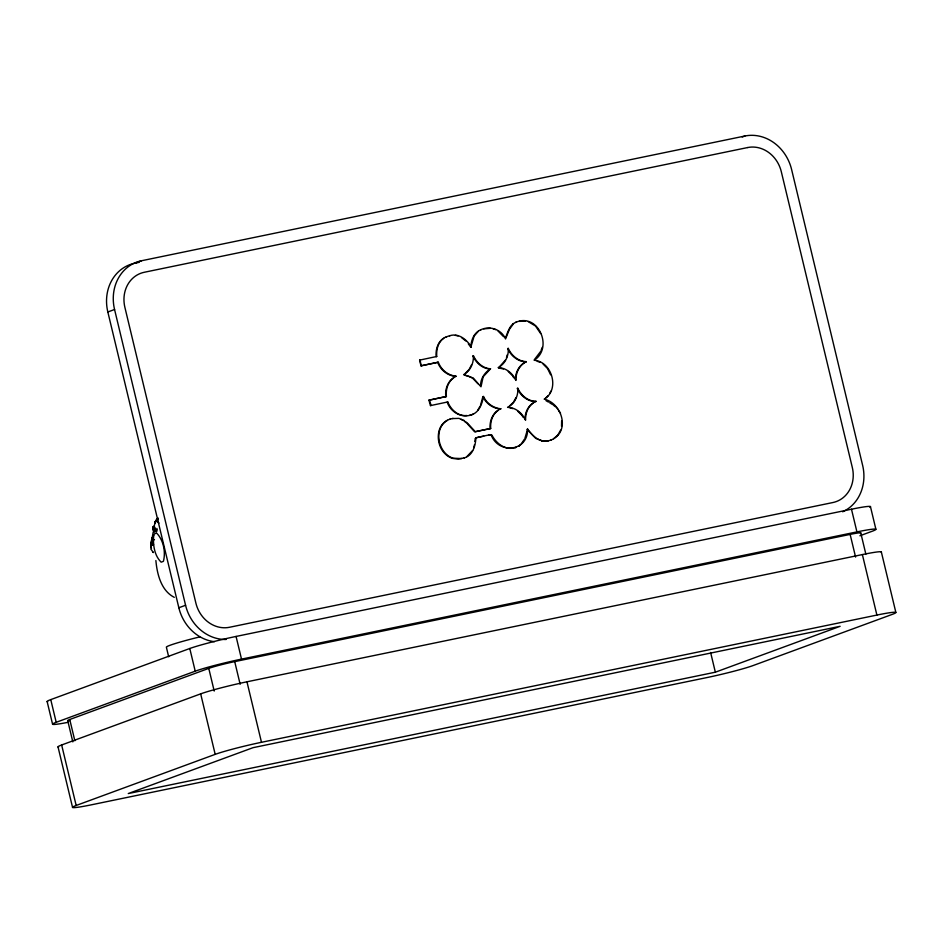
<?xml version="1.0" encoding="UTF-8"?>
<svg xmlns="http://www.w3.org/2000/svg" width="943" height="943" viewBox="0 0 943 943"><rect width="100%" height="100%" fill="white"/><g stroke="black" fill="none" stroke-linecap="round" stroke-linejoin="round"><path stroke-width="1.41" d="M155.878 560.555C157.092 574.028 161.112 590.707 174.29 597.343M517.778 388.221C521.078 395.412 527.915 401.305 536.119 401.353L535.553 401.553C527.349 401.506 520.512 395.624 517.212 388.433L517.778 388.221C518.426 395.93 514.654 403.875 507.57 407.364C515.621 407.4 522.375 413.164 525.581 420.248C525.357 413.647 527.726 406.563 533.514 402.873M508.253 348.38C508.866 356.089 505.118 363.974 498.128 367.593C506.085 367.782 512.803 373.369 515.974 380.418C515.621 372.839 519.345 365.082 526.324 361.652C518.237 361.322 511.471 355.57 508.253 348.38L507.699 348.592C510.906 355.77 517.672 361.523 525.758 361.864L526.324 361.652M525.062 419.364C524.779 411.832 528.929 404.193 536.119 401.353M153.933 527.255L154.275 526.512M515.456 379.593C515.291 372.332 519.169 365.141 525.758 361.864M474.765 441.348L475.366 438.53L476.793 437.564L475.366 438.53M475.92 438.318C475.272 446.157 472.856 455.457 464.156 457.933M152.966 528.127L153.591 527.314M155.277 528.009C154.581 530.284 154.204 531.475 155.501 528.728M151.198 547.718L150.88 544.971L153.214 532.005M478.278 331.311L474.14 336.073L470.816 347.272C471.052 340.258 473.952 332.384 481.024 329.708M561.533 426.295L561.639 421.085M480.612 385.557C480.459 378.556 484.785 372.402 490.525 368.807C482.71 368.383 476.521 362.466 473.374 355.652C473.834 363.161 470.416 370.964 463.638 374.63L473.221 378.002L480.989 386.807L483.181 376.764L490.525 368.807M151.257 543.156L152.082 545.219A1.308 0.766 69.1 0 0 152.471 544.677L153.32 539.938A1.308 0.766 69.1 0 0 153.202 538.983L152.483 537.923M505.472 337.9C507.935 332.066 509.562 324.298 516.434 322.093L515.88 322.294C538.135 312.439 553.706 347.802 534.162 360.273C552.126 361.452 560.107 389.883 544.194 399.125C562.535 403.368 570.609 432.271 550.901 440.075M548.26 440.841C539.467 442.762 532.206 435.69 527.632 429.065L524.968 438.082M527.632 429.065C528.115 451.803 498.599 454.432 491.268 435.183L490.089 434.9L491.833 434.982C496.348 443.634 505.601 451.037 516.021 447.406L515.456 447.619M154.18 526.253L155.265 521.774L158.059 518.226M154.216 527.514L154.652 526.866M473.751 447.795L474.482 444.719M506.474 357.633L507.216 354.91M480.541 405.172L482.91 396.579C485.951 403.51 492.753 408.319 500.261 408.991L500.827 408.791C493.319 408.107 486.517 403.298 483.476 396.378C482.156 404.252 478.714 413.729 469.732 415.238M541.034 350.607L542.19 347.401M153.002 526.984L152.978 527.609M153.332 530.626L154.18 531.887M471.535 364.906L469.084 369.538L465.394 373.263M515.986 397.592L513.416 402.272L509.479 406.009M560.625 430.126L557.82 435.053L553.541 438.766M480.034 406.244L477.842 410.087M153.237 526.583L153.167 527.314M549.639 393.655L550.889 391.18M524.391 439.226L521.09 444.212L518.485 446.251L519.051 446.051M540.433 351.68L534.386 359.637M153.674 527.326L154.569 527.997L153.226 527.726M153.544 526.371L153.391 527.149M505.401 360.096L500.061 366.155M472.596 450.542L466.797 456.66M153.898 526.347L153.65 527.125M545.997 397.734L548.001 395.848M453.559 377.966C447.666 382.08 445.662 389.648 446.393 396.496L428.912 400.197L430.468 405.608L447.748 401.954C450.872 409.616 458.086 416.606 466.938 415.521M498.057 410.464C492.27 414.425 490.183 421.78 490.702 428.476L474.718 431.87L467.445 423.902M443.776 338.278C437.87 342.215 436.267 349.829 436.727 356.489L436.161 356.702C435.36 348.757 438.483 339.492 446.664 336.722M154.723 531.003L153.379 530.508L153.084 528.551M156.302 531.746L156.609 531.522A2.912 1.344 78.3 0 0 157.057 529.919M447.489 420.307C435.501 427.026 436.904 444.978 445.78 453.736A18.459 16.349 69.8 0 0 453.135 458.204L461.775 458.569M500.827 408.791C493 411.926 489.323 420.672 490.136 428.688M450.188 419.105C435.324 423.596 435.23 444.507 445.214 453.937A18.459 16.349 69.8 0 0 452.569 458.404L458.239 459.135L464.722 457.72M214.438 641.712A42.388 37.531 69.8 0 1 178.84 607.752L107.832 311.98A42.388 37.531 69.8 0 1 134.802 263.227L141.533 260.751L744.899 136.016A42.388 37.531 69.8 0 1 791.613 169.54L862.621 465.312A42.388 37.531 69.8 0 1 842.665 511.79M107.832 311.98L114.563 309.504A42.388 37.531 69.8 0 1 141.533 260.751M742.212 137.006L744.899 136.016M512.886 323.979L513.452 323.767L509.361 329.449L505.554 338.95C501.535 329.413 489.653 325.276 480.47 329.92M419.623 360.12L420.177 359.908L421.002 365.872L419.623 360.12L436.727 356.489M421.002 365.872L438.295 362.206C441.076 369.845 448.173 375.562 456.329 376.21C448.408 379.558 444.742 388.528 445.827 396.708M428.912 400.197L446.393 396.496M430.468 405.608L431.034 405.407L429.478 399.997M447.748 401.954L447.182 402.154C450.754 412.645 462.789 419.187 473.197 414.107M463.826 420.778L467.139 422.794L475.284 431.67L490.702 428.476M560.519 413.105L558.81 410.995M527.066 429.277L535.73 438.389L542.154 440.841M178.84 607.752L185.571 605.276A42.388 37.531 69.8 0 0 226.155 639.484M47.704 701.757A35.457 2.169 -13.5 0 1 50.757 699.612L189.779 648.501A35.457 2.169 -13.5 0 1 236.068 636.442L851.482 509.22A35.457 2.169 -13.5 0 1 869.788 507.275M50.757 699.612L56.203 722.303L195.225 671.18A35.457 2.169 -13.5 0 1 241.514 659.122L856.928 531.899A35.457 2.169 -13.5 0 1 872.275 531.215L859.886 535.777M69.617 720.629A19.874 1.214 -13.5 0 1 69.747 719.497L208.768 668.375A19.874 1.214 -13.5 0 1 234.713 661.621L850.138 534.398A19.874 1.214 -13.5 0 1 860.393 533.314M58.596 747.127A35.457 2.169 -13.5 0 1 61.649 744.982L200.67 693.859A35.457 2.169 -13.5 0 1 246.96 681.801L862.374 554.578A35.457 2.169 -13.5 0 1 881.292 552.209M76.171 805.475L215.193 754.353A35.457 2.169 -13.5 0 1 261.482 742.294L876.896 615.072A35.457 2.169 -13.5 0 1 892.243 614.388L753.221 665.51A35.457 2.169 -13.5 0 1 706.932 677.569L91.518 804.792A35.457 2.169 -13.5 0 1 76.171 805.475L61.649 744.982M715.348 672.194L840.142 626.305L253.066 747.669L128.272 793.558L715.348 672.194L710.621 652.497M446.11 336.922L450.082 335.602M551.455 439.874L547.706 441.053L541.588 441.053M476.227 437.776L483.724 436.161M449.622 419.317L453.041 418.362M489.181 434.888L477.629 437.363M150.809 544.983L150.88 544.971A4.432 2.652 8.3 0 1 151.387 544.5M134.802 263.227L139.116 262.331M421.568 365.672L438.295 362.206M154.699 523.365L154.77 523.353A4.432 2.523 12.1 0 1 155.123 523.023M153.226 527.491L153.839 527.29M152.943 529.082L154.122 531.204M154.852 529.459L155.63 529.483M153.32 539.938L154.463 539.702M152.471 544.677L153.603 544.441M449.516 335.802C458.628 332.643 466.95 339.739 471.382 347.059M483.688 328.848L490.348 328.305M488.627 435.1L490.655 434.688M519.251 321.374L525.569 321.08M452.487 418.574L458.911 418.374L464.392 420.578M155.666 530.214L155.053 530.072M498.599 367.935L503.432 368.961M489.959 369.019C482.144 368.583 475.956 362.666 472.808 355.865M455.775 376.41C447.607 375.774 440.511 370.057 437.729 362.418M157.351 518.85L157.964 519.239M455.363 335.354L458.086 335.932M464.439 375.173L467.174 375.821M510.01 407.906L512.768 408.602M155.536 530.85L154.97 530.555M493.106 328.765L495.629 329.649M159.084 523.035L157.127 521.844L156.998 520.795A4.444 1.615 30 0 0 155.666 521.019M537.133 361.24L540.292 362.43M528.245 321.669L535.506 326.007L540.634 333.563M155.454 531.416L154.817 530.933M468.53 376.151L472.655 378.214L477.971 383.777M461.174 419.387L462.942 420.319M546.044 400.704L548.461 402.083M549.663 402.767L552.751 404.688M154.841 531.993L154.404 531.392M461.587 337.606L465.818 340.989M150.786 548.991L153.237 552.374M152.837 552.103L153.473 552.551M553.741 405.431L555.698 406.916M497.939 330.91L503.55 336.675M464.746 421.521L466.573 422.994M543.085 364.057L547.577 368.583L550.618 374.795M517.601 411.101L521.644 415.05M508.242 371.495L512.167 375.408M151.882 541.282L152.518 541.954M557.077 408.295L558.244 409.84M468.317 343.83L470.816 347.272M522.233 415.887L523.412 417.572M512.733 376.222L513.864 377.848M870.436 506.544L875.882 529.223M881.328 551.914L895.85 612.396M860.759 532.901L865.863 554.166M851.482 509.22L856.928 531.899M862.374 554.578L876.896 615.072M850.138 534.398L855.584 557.077M236.068 636.442L241.514 659.122M246.96 681.801L261.482 742.294M234.713 661.621L240.159 684.3M208.768 668.375L214.214 691.066M114.563 309.504L185.571 605.276M189.779 648.501L195.225 671.18M200.67 693.859L215.193 754.353M168.667 656.764L166.404 647.299A36.459 2.228 -13.5 0 1 199.727 636.914M69.747 719.497L74.851 740.762M67.719 720.617L72.823 741.882M47.15 701.604L52.596 724.295M58.042 746.974L72.564 807.456M156.892 528.445L157.021 529.188M67.66 722.397A35.457 2.169 -13.5 0 1 56.203 722.303M154.9 522.552A7.296 4.88 -39.6 0 1 158.023 518.19M151.481 548.307A7.296 4.88 -39.6 0 1 150.727 545.773M150.809 545.749A4.444 2.841 2.2 0 1 151.304 545.219M156.715 519.546A4.444 0.813 40.8 0 1 157.905 519.935M150.974 547.117A4.444 3.183 -16.6 0 1 151.316 546.586M150.833 546.457A4.444 3.029 -6.8 0 1 151.328 545.844M156.149 520.265A4.444 1.226 35.5 0 1 156.951 520.218M155.277 521.785A4.444 1.969 24 0 1 156.125 521.396M153.674 535.754C152.849 544.795 154.393 555.627 161.159 562.169L163.41 561.344C165.862 551.95 163.469 540.091 156.621 533.066L154.369 533.903L153.674 535.754M151.835 538.465L150.974 543.215A1.332 0.613 78.3 0 0 151.41 545.03A1.332 0.613 78.3 0 0 152.236 544.724L153.084 539.985A1.332 0.613 78.3 0 0 152.648 538.17A1.332 0.613 78.3 0 0 151.835 538.465M747.669 147.544L144.291 272.268A30.518 27.017 69.8 0 0 124.889 307.371L195.896 603.143A30.518 27.017 69.8 0 0 229.526 627.272L832.893 502.536A30.518 27.017 69.8 0 0 852.307 467.445L781.299 171.673A30.518 27.017 69.8 0 0 747.669 147.544"/></g></svg>
